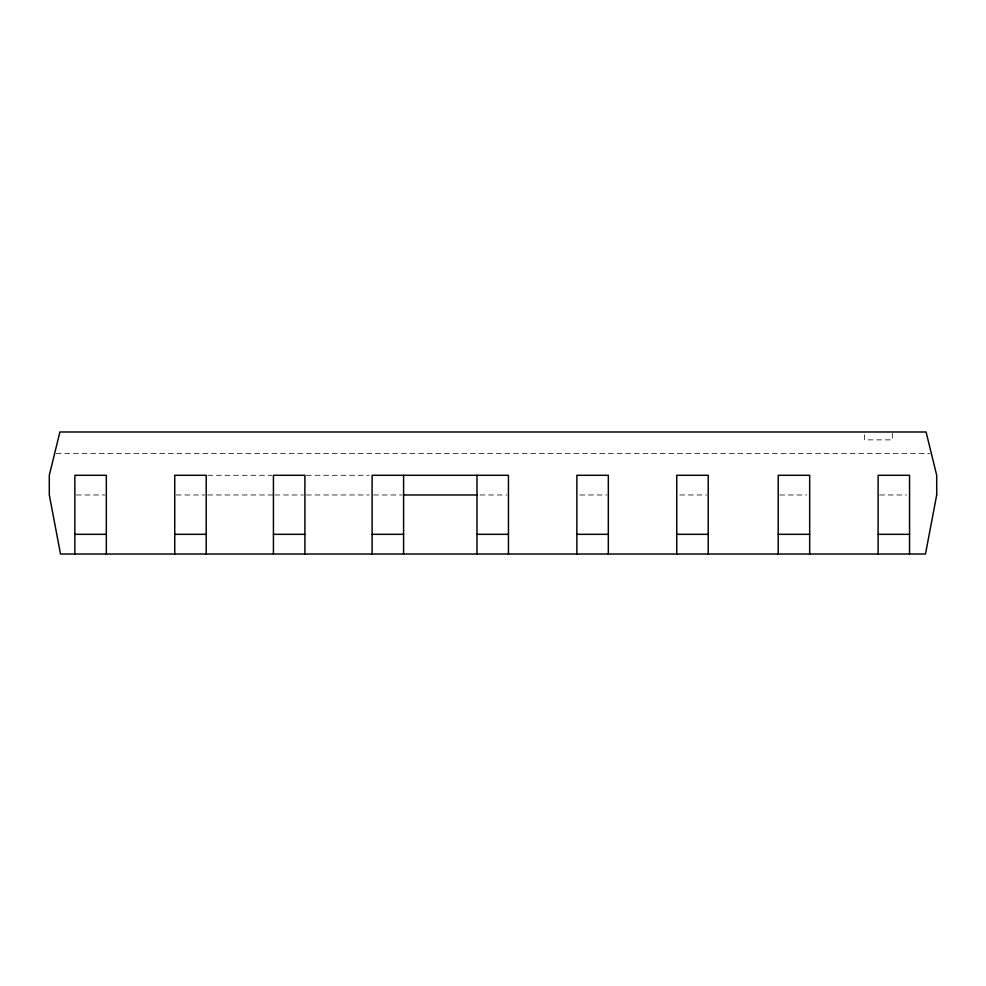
<?xml version="1.0" encoding="UTF-8"?>
<svg xmlns="http://www.w3.org/2000/svg" width="986" height="986" viewBox="0 0 986 986"><rect width="100%" height="100%" fill="white"/><g stroke="black" fill="none" stroke-linecap="round" stroke-linejoin="round"><path stroke-width="0.74" stroke-dasharray="4.93 3.7" d="M56.14 453.634L929.86 453.634M207.738 475.289L271.902 475.289M306.424 475.289L369.06 475.289M76.366 494.972L104.824 494.972M176.248 494.972L204.706 494.972M207.738 494.972L273.43 494.972M274.934 494.972L303.392 494.972M306.424 494.972L369.06 494.972M373.62 494.972L402.078 494.972M479.985 494.972L506.952 494.972M579.867 494.972L606.834 494.972M679.748 494.972L706.715 494.972M779.716 494.972L806.684 494.972M879.598 494.972L906.565 494.972M892.318 433.298L892.318 439.867L864.475 439.867L864.475 433.298"/><path stroke-width="1.48" d="M403.582 494.972L476.977 494.972M74.862 534.326L106.328 534.326M174.744 534.326L206.21 534.326M273.43 534.326L304.896 534.326M372.116 534.326L403.582 534.326M476.977 534.326L508.443 534.326M576.872 534.326L608.325 534.326M676.753 534.326L708.219 534.326M778.213 534.326L809.679 534.326M878.107 534.326L909.56 534.326M909.56 554.009L909.56 475.289L878.107 475.289L878.107 554.009M809.679 554.009L809.679 475.289L778.213 475.289L778.213 554.009M708.219 554.009L708.219 475.289L676.753 475.289L676.753 554.009M608.325 554.009L608.325 475.289L576.872 475.289L576.872 554.009M508.443 554.009L508.443 475.289L372.116 475.289L372.116 554.009M476.977 475.289L476.977 554.009M403.582 475.289L403.582 554.009M304.896 554.009L304.896 475.289L273.43 475.289L273.43 554.009M206.21 554.009L206.21 475.289L174.744 475.289L174.744 554.009M106.328 554.009L106.328 475.289L74.862 475.289L74.862 554.009M936.7 494.972L925.484 554.009L60.516 554.009L49.3 494.972L49.3 475.289L59.912 431.991L926.088 431.991L936.7 475.289L936.7 494.972"/></g></svg>
